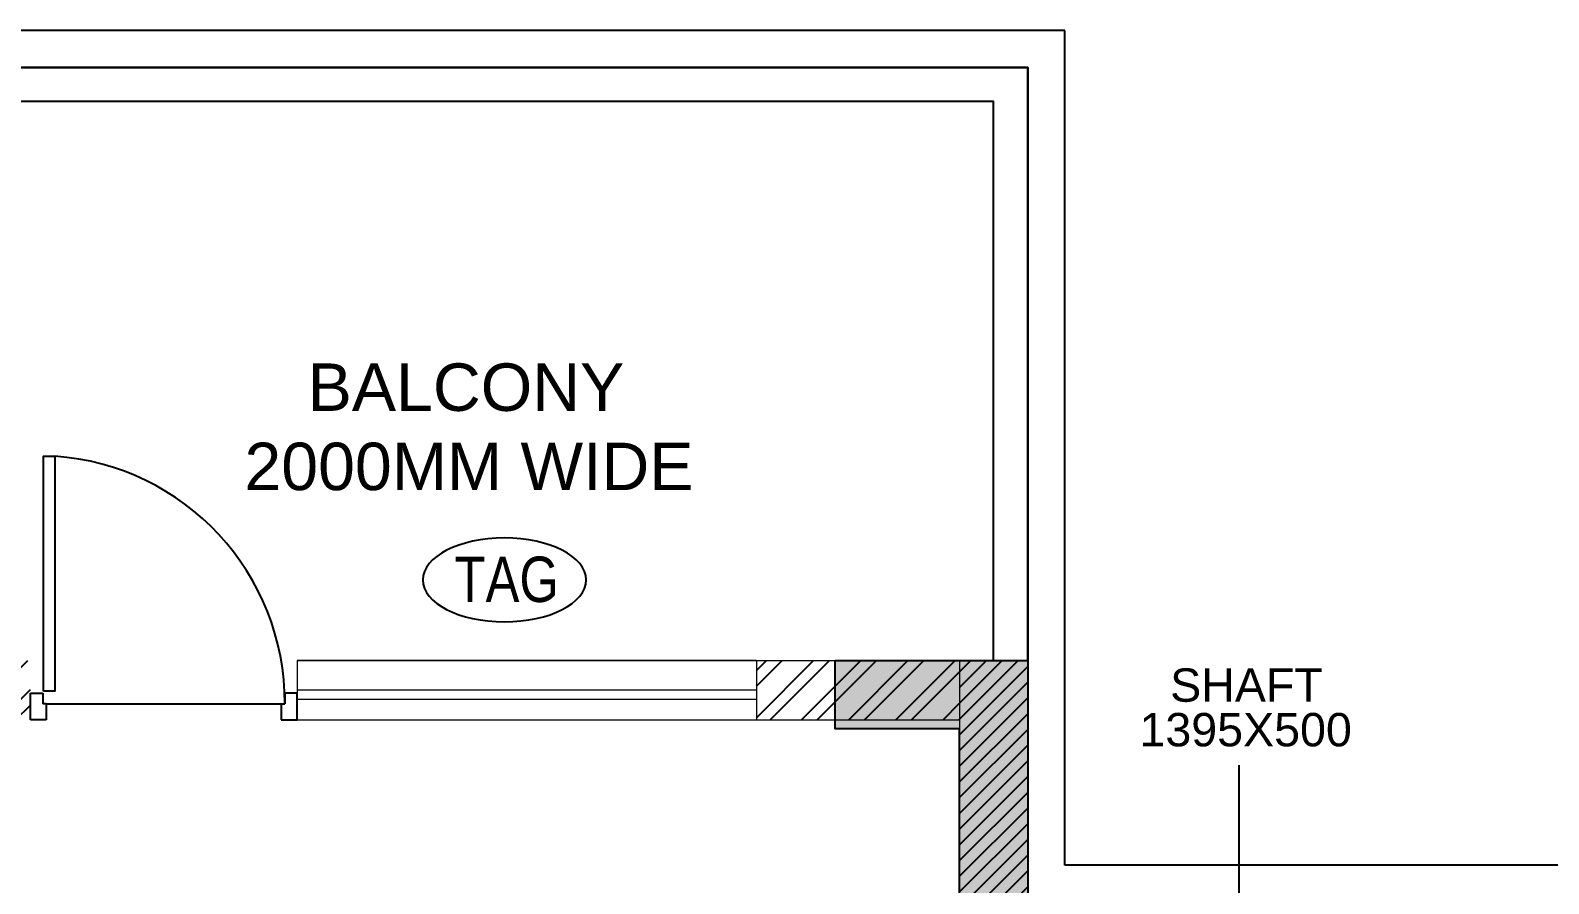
# Model space of a CAD drawing. Header units: millimetres. Extents: x 1255966 to 1543449, y 318653 to 465396.
# Drawn here: x 1384691 to 1389813, y 424806 to 427684 of the extents above; entities that cross this region are included whole.
import ezdxf
from ezdxf.enums import TextEntityAlignment as Align

# ---------------------------------------------------------------- set-up
doc = ezdxf.new("R2010")
doc.units = ezdxf.units.MM
doc.header["$LTSCALE"] = 500
doc.header["$MEASUREMENT"] = 0
doc.linetypes.add('HIDDEN', pattern=[0.375, 0.25, -0.125])
doc.layers.get('Defpoints').update_dxf_attribs({"lineweight": 0})
for name, color, linetype in [('3BHK Tower plans sections n elevations 13716$0$DOOR', 8, 'Continuous'), ('AHC-A-FURNITURE', 2, 'Continuous'), ('TEXT-RM NAME', 6, 'Continuous'), ('TOWER AREA COLUMN.', 6, 'Continuous')]:
    doc.layers.add(name, color=color, linetype=linetype)
doc.layers.add('PROJECTION', color=7, linetype='HIDDEN', true_color=0xff4000)
doc.layers.add('RAILING', color=7, linetype='Continuous', true_color=0xadadad)
for name, color, linetype, lineweight in [('TOWER COL HATCH', 253, 'Continuous', 20), ('Wall', 2, 'Continuous', 15), ('WIN', 144, 'Continuous', 15)]:
    doc.layers.add(name, color=color, linetype=linetype, lineweight=lineweight)
doc.styles.add('3BHK Tower plans sections n elevations 13716$0$SIMPLEX', font='simplex.shx', dxfattribs={"width": 0.8, "height": 100})
doc.styles.get("Standard").update_dxf_attribs({"font": 'arial.ttf'})

# ---------------------------------------------------------------- blocks, each defined once
blk = doc.blocks.new('3BHK Tower plans sections n elevations 13716$0$DOOR 900')
at = {"layer": '3BHK Tower plans sections n elevations 13716$0$DOOR', "ltscale": 100}
for p, q in [((0, 15), (93, 15)), ((0, -40), (0, 15)), ((93, 15), (93, -28)), ((55.8, -40), (0, -40)), ((93, -28), (55.8, -28)), ((55.8, -40), (55.8, -28)), ((55.8, -40), (55.8, -860)), ((55.8, -860), (0, -860)), ((0, -860), (0, -915)), ((55.8, -860), (55.8, -872)), ((93, -872), (55.8, -872)), ((93, -915), (93, -872)), ((0, -915), (93, -915))]:
    blk.add_line(p, q, dxfattribs=at)
blk.add_lwpolyline([(99.6, -30.4), (918.5, -30.4), (918.5, -70.4), (99.6, -70.4)], close=True, dxfattribs=at)
blk.add_arc((60.5, -12), 860, 269.6845, 356.1038, dxfattribs=at)
at = {"layer": 'Defpoints', "ltscale": 100, "style": '3BHK Tower plans sections n elevations 13716$0$SIMPLEX', "width": 0.8}
blk.add_attdef('D900', (280.9, -181.3), '', height=100, dxfattribs=at)

msp = doc.modelspace()

# ---------------------------------------------------------------- hatches: boundary and pattern name
at = {"layer": 'AHC-A-FURNITURE', "ltscale": 50, "true_color": 0x5b5b5b}
h = msp.add_hatch(dxfattribs=at)
h.set_pattern_fill('ANSI32', color=251, scale=300)
h.set_pattern_definition([(45, (1376890.62, 416388.72), (-79.5495, 79.5495), []), (45, (1376943.65, 416388.72), (-79.5495, 79.5495), [])])
h.paths.add_polyline_path([(1387825.6, 425558.7), (1387140.6, 425558.7), (1387140.6, 425358.7), (1387825.6, 425358.7)])
h.paths.add_polyline_path([(1384690.6, 425558.7), (1384105.6, 425558.7), (1384105.6, 425358.7), (1384690.6, 425358.7), (1384690.6, 425448.7)])
at = {"layer": 'AHC-A-FURNITURE', "ltscale": 50, "true_color": 0xff0000}
h = msp.add_hatch(dxfattribs=at)
h.set_pattern_fill('ANSI31', color=1, scale=300)
h.set_pattern_definition([(45, (1376890.62, 416388.72), (-26.5165, 26.5165), [])])
h.paths.add_polyline_path([(1388055.6, 425558.7), (1387825.6, 425558.7), (1387825.6, 421418.9), (1388055.6, 421418.9)])
at = {"layer": 'TOWER COL HATCH'}
h = msp.add_hatch(color=253, dxfattribs=at)
h.dxf.hatch_style = 1
h.paths.add_polyline_path([(1387405.6, 425558.7), (1388055.6, 425558.7), (1388055.6, 423708.7), (1387825.6, 423708.7), (1387825.6, 425328.7), (1387405.6, 425328.7)])

# ---------------------------------------------------------------- linework, layer by layer
at = {"color": 5, "ltscale": 50, "true_color": 0x0000ff}
for p, q in [((1383990.6, 427558.7), (1388055.6, 427558.7)), ((1388055.6, 427558.7), (1388055.6, 425558.7))]:
    msp.add_line(p, q, dxfattribs=at)
at = {"linetype": 'Continuous', "extrusion": (0, 0, -1)}
msp.add_ellipse((1386290.1, 425830.6), major_axis=(275.7, 0), ratio=0.512885, dxfattribs=at)
at = {"layer": 'PROJECTION', "ltscale": 50}
for p, q in [((1388180.6, 427683.7), (1383765.6, 427683.7)), ((1388180.6, 424868.9), (1388180.6, 427683.7)), ((1389875.6, 424868.9), (1388180.6, 424868.9))]:
    msp.add_line(p, q, dxfattribs=at)
at = {"layer": 'RAILING', "color": 36, "true_color": 0x7f4010}
for points in [[(1388055.6, 425558.7), (1388055.6, 427558.7), (1383990.6, 427558.7), (1383990.6, 427058.7)], [(1387940.6, 425558.7), (1387940.6, 427443.7), (1384105.6, 427443.7), (1384105.6, 427058.7)]]:
    msp.add_lwpolyline(points, dxfattribs=at)
at = {"layer": 'TEXT-RM NAME'}
msp.add_lwpolyline([(1388768.8, 424572), (1388768.8, 425206.3)], dxfattribs=at)
at = {"layer": 'TOWER AREA COLUMN.'}
msp.add_lwpolyline([(1387405.6, 425558.7), (1388055.6, 425558.7), (1388055.6, 423708.7), (1387825.6, 423708.7), (1387825.6, 425328.7), (1387405.6, 425328.7), (1387405.6, 425558.7)], dxfattribs=at)
at = {"layer": 'Wall'}
for p, q in [((1387140.6, 425558.7), (1387140.6, 425358.7)), ((1387140.6, 425558.7), (1388055.6, 425558.7)), ((1387825.6, 425558.7), (1387825.6, 417958.7)), ((1388055.6, 425558.7), (1388055.6, 421418.9)), ((1387140.6, 425358.7), (1387825.6, 425358.7))]:
    msp.add_line(p, q, dxfattribs=at)
at = {"layer": 'WIN'}
for p, q in [((1385590.6, 425558.7), (1387140.6, 425558.7)), ((1387140.6, 425558.7), (1385590.6, 425558.7)), ((1385590.6, 425558.7), (1385590.6, 425358.7)), ((1387140.6, 425458.7), (1385590.6, 425458.7)), ((1385590.6, 425428.7), (1387140.6, 425428.7)), ((1385590.6, 425358.7), (1387140.6, 425358.7)), ((1385590.6, 425358.7), (1387140.6, 425358.7))]:
    msp.add_line(p, q, dxfattribs=at)

# ---------------------------------------------------------------- block references
at = {"layer": '3BHK Tower plans sections n elevations 13716$0$DOOR', "extrusion": (0, 0, -1), "xscale": -0.967741935483871, "yscale": 0.967741935483871, "zscale": -0.967741935483871, "rotation": 270}
msp.add_blockref('3BHK Tower plans sections n elevations 13716$0$DOOR 900', (-1384705.1, 425358.7), dxfattribs=at)

# ---------------------------------------------------------------- texts
at = {"width": 0.8}
msp.add_attdef('TAG', text='', height=153.1, dxfattribs=at).set_placement((1386297.9, 425832.6), align=Align.MIDDLE_CENTER)
at = {"layer": 'TEXT-RM NAME'}
for s, p in [('BALCONY', (1385626.3, 426400.6)), ('2000MM WIDE', (1385412.8, 426133.3))]:
    msp.add_text(s, height=160, dxfattribs=at).set_placement(p)
for s, p in [('SHAFT', (1388536.2, 425419.7)), ('1395X500', (1388432.6, 425269.3))]:
    msp.add_text(s, height=112.5, rotation=360, dxfattribs=at).set_placement(p)

doc.saveas('drawing.dxf')
